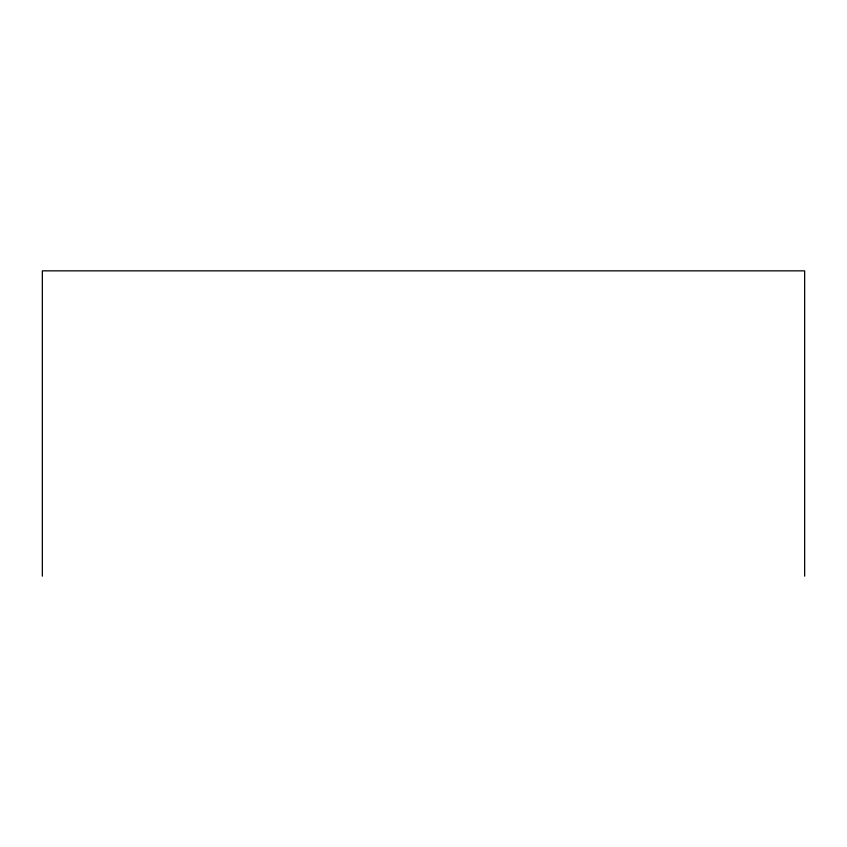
<?xml version="1.0" encoding="UTF-8"?>
<svg xmlns="http://www.w3.org/2000/svg" width="847" height="847" viewBox="0 0 847 847"><rect width="100%" height="100%" fill="white"/><g stroke="black" fill="none" stroke-linecap="round" stroke-linejoin="round"><path stroke-width="1.27" d="M804.65 576.151L804.65 270.849L42.35 270.849L42.35 576.151"/></g></svg>
